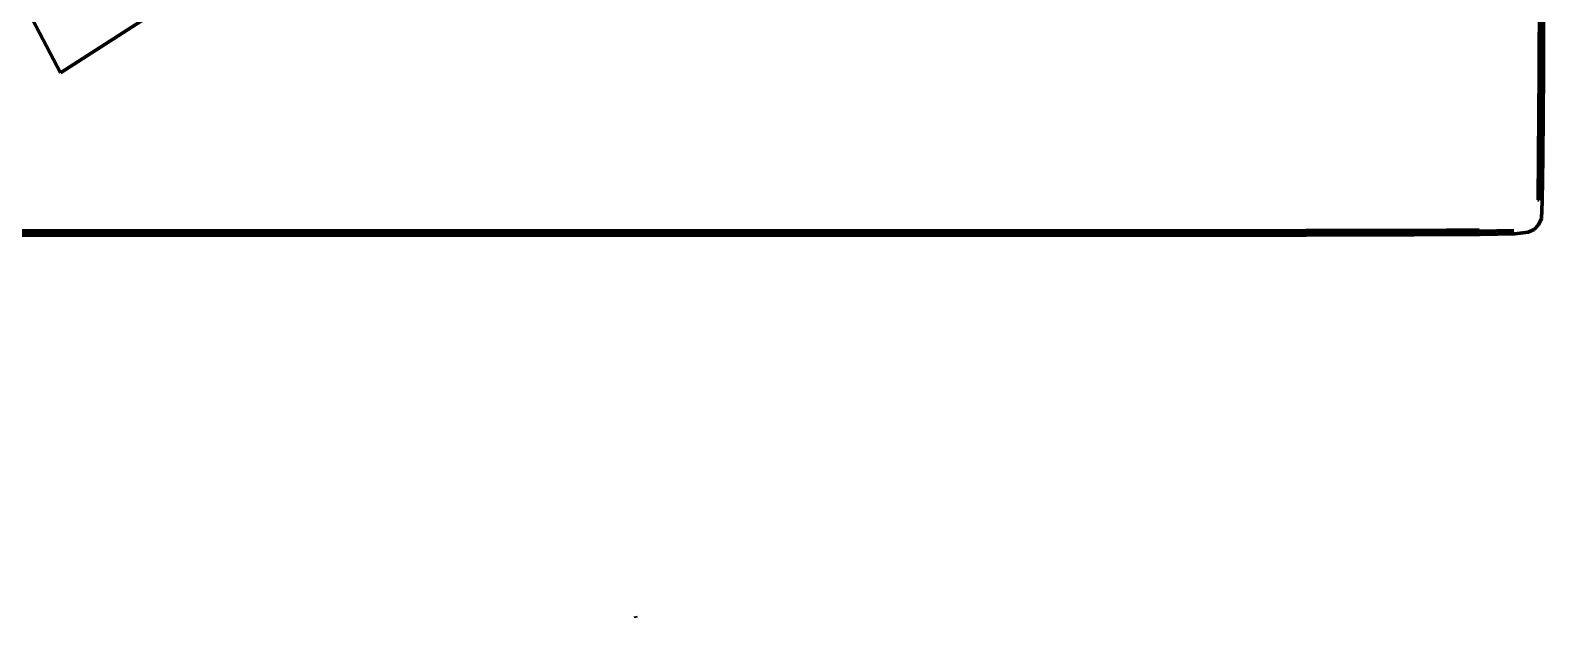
# Model space of a CAD drawing. Header units: millimetres. Extents: x 4307 to 31003, y 2809 to 20009.
# Drawn here: x 13987.6 to 14188.4, y 8439.9 to 8517.7 of the extents above; entities that cross this region are included whole.
import ezdxf

# ---------------------------------------------------------------- set-up
doc = ezdxf.new("R2010")
doc.units = ezdxf.units.MM
doc.layers.add('ProfileEdges', color=7, linetype='Continuous')

msp = doc.modelspace()

# ---------------------------------------------------------------- linework, layer by layer
at = {"layer": 'ProfileEdges', "lineweight": 211}
for p, q in [((13933.6, 8622.7), (13991.59, 8512.11)), ((14056.99, 8554.06), (13991.59, 8512.11)), ((14187.76, 8512.24), (14187.79, 8530.54)), ((14187.92, 8530.52), (14187.89, 8512.21)), ((14188.31, 8512.14), (14188.35, 8530.46)), ((14187.63, 8495.27), (14187.76, 8512.24)), ((14187.76, 8512.24), (14187.75, 8509.63)), ((14187.89, 8512.21), (14187.84, 8501.04)), ((14188.25, 8500.93), (14188.31, 8512.14)), ((14187.71, 8501.07), (14187.75, 8509.63)), ((14187.75, 8509.63), (14187.75, 8501.06)), ((14187.63, 8495.27), (14187.71, 8501.07)), ((14187.75, 8501.06), (14187.84, 8501.04)), ((14187.75, 8501.06), (14187.76, 8495.22)), ((14187.84, 8501.04), (14187.76, 8495.22)), ((14188.16, 8495.08), (14188.25, 8500.93)), ((14187.76, 8495.22), (14187.63, 8495.27)), ((14188.04, 8492.82), (14188.16, 8495.08)), ((14187.66, 8491.98), (14188.04, 8492.82)), ((14156.88, 8490.59), (13671.7, 8490.58)), ((14138.44, 8490.8), (13690.14, 8490.8)), ((13690.17, 8491.18), (14138.41, 8491.18)), ((14156.83, 8491.05), (14117.26, 8491.03)), ((14117.26, 8491.03), (14138.44, 8490.91)), ((14156.81, 8491.2), (14138.41, 8491.18)), ((14138.41, 8491.18), (14156.83, 8491.05)), ((14138.44, 8490.91), (14156.83, 8491.05)), ((14138.44, 8490.8), (14138.44, 8490.91)), ((14171.07, 8491.23), (14156.81, 8491.2)), ((14156.83, 8491.05), (14171.09, 8491.09)), ((14171.15, 8490.64), (14156.88, 8490.59)), ((14179.79, 8491.29), (14171.07, 8491.23)), ((14171.09, 8491.09), (14179.81, 8491.15)), ((14179.9, 8490.71), (14171.15, 8490.64)), ((14179.81, 8491.15), (14184.38, 8491.24)), ((14184.51, 8490.79), (14179.9, 8490.71)), ((14184.51, 8490.79), (14186.3, 8491.01)), ((14186.3, 8491.01), (14187.09, 8491.34)), ((14187.09, 8491.34), (14187.66, 8491.98)), ((14067.88, 8440.11), (14067.91, 8439.92))]:
    msp.add_line(p, q, dxfattribs=at)

doc.saveas('drawing.dxf')
